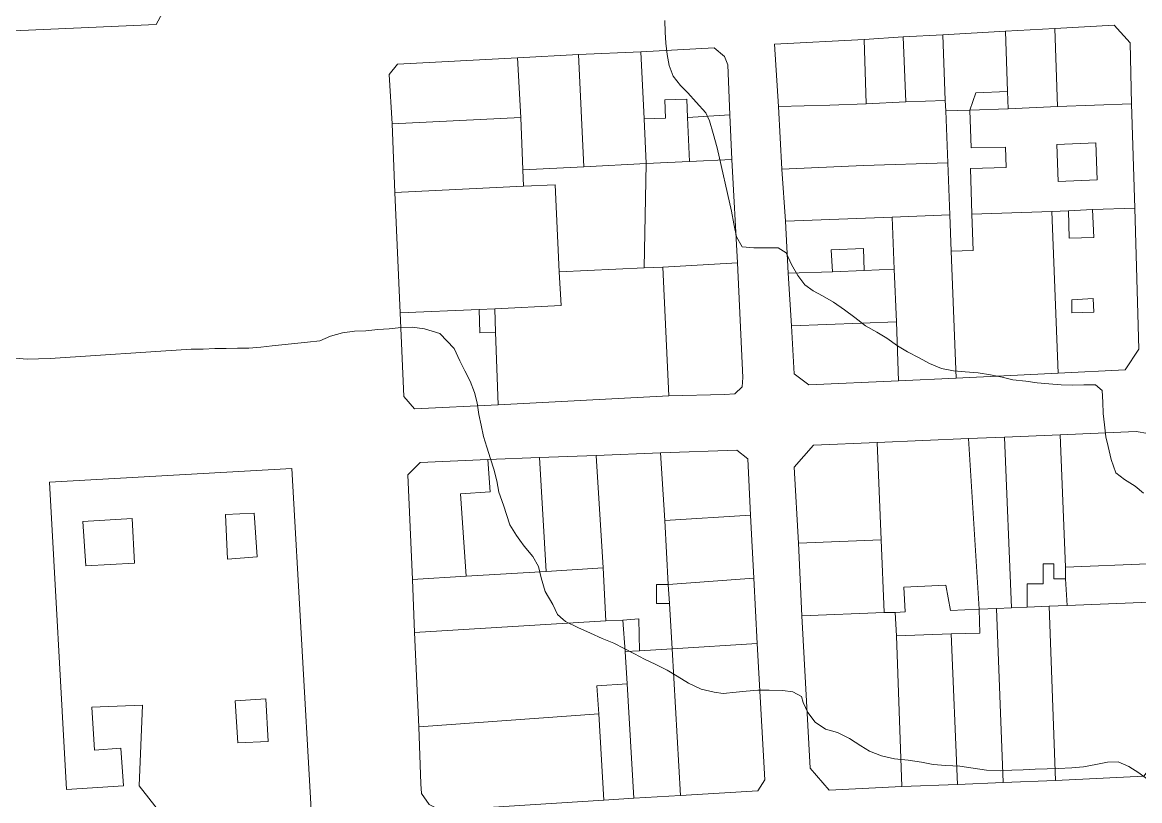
# Model space of a CAD drawing. Header units: kilometres. Extents: x 1172066 to 1174183, y 1051619 to 1053209.
# Drawn here: x 1173009.6 to 1173213.4, y 1052289.6 to 1052431.5 of the extents above; entities that cross this region are included whole.
import ezdxf

# ---------------------------------------------------------------- set-up
doc = ezdxf.new("R2010")
doc.units = ezdxf.units.KM
doc.header["$MEASUREMENT"] = 0
doc.layers.add('edificios', color=44, linetype='Continuous', lineweight=5)
doc.layers.add('terreno', color=7, linetype='Continuous')

msp = doc.modelspace()

# ---------------------------------------------------------------- linework, layer by layer
at = {"layer": 'edificios', "elevation": 50}
for points in [[(1173003.75, 1052429.75001), (1173001.625, 1052432.375), (1172998.875, 1052491.125), (1172999.75, 1052492.625), (1173031.375, 1052494.50001), (1173032.5, 1052492.75001), (1173035.125, 1052433.25001), (1173034, 1052431.125), (1173003.75, 1052429.75001)], [(1173197.875, 1052430.375), (1173208.75, 1052431.00001), (1173211.625, 1052427.75001), (1173211.875, 1052416.625), (1173198.375, 1052416.125), (1173197.875, 1052430.375)], [(1173163.125, 1052428.375), (1173170.25, 1052428.875), (1173170.75, 1052417.00001), (1173163.5, 1052416.625), (1173163.125, 1052428.375)], [(1173170.25, 1052428.875), (1173177.5, 1052429.25001), (1173177.875, 1052417.25001), (1173170.75, 1052417.00001), (1173170.25, 1052428.875)], [(1173177.5, 1052429.25001), (1173188.875, 1052429.875), (1173189.25, 1052418.875), (1173183.5, 1052418.625), (1173182.375, 1052415.50001), (1173178, 1052415.375), (1173177.875, 1052417.25001), (1173177.5, 1052429.25001)], [(1173188.875, 1052429.875), (1173197.875, 1052430.375), (1173198.375, 1052416.125), (1173189.375, 1052415.75001), (1173189.25, 1052418.875), (1173188.875, 1052429.875)], [(1173122.375, 1052426.125), (1173135.75, 1052426.875), (1173137.625, 1052425.25001), (1173138.25, 1052423.75001), (1173138.625, 1052414.625), (1173130.875, 1052414.125), (1173130.75, 1052417.50001), (1173126.75, 1052417.375), (1173126.875, 1052414.00001), (1173123, 1052413.875), (1173122.375, 1052426.125)], [(1173163.5, 1052416.625), (1173156.875, 1052416.375), (1173147.5, 1052416.125), (1173146.75, 1052427.50001), (1173163.125, 1052428.375), (1173163.5, 1052416.625)], [(1173100.5, 1052414.125), (1173077, 1052413.00001), (1173076.5, 1052422.00001), (1173078, 1052423.875), (1173099.875, 1052425.00001), (1173100.5, 1052414.125)], [(1173099.875, 1052425.00001), (1173111, 1052425.625), (1173112, 1052405.125), (1173100.875, 1052404.625), (1173100.5, 1052414.125), (1173099.875, 1052425.00001)], [(1173111, 1052425.625), (1173122.375, 1052426.125), (1173123, 1052413.875), (1173123.375, 1052405.75001), (1173112, 1052405.125), (1173111, 1052425.625)], [(1173189.375, 1052415.75001), (1173182.375, 1052415.50001), (1173183.5, 1052418.625), (1173189.25, 1052418.875), (1173189.375, 1052415.75001)], [(1173130.875, 1052414.125), (1173131.25, 1052406.125), (1173123.375, 1052405.75001), (1173123, 1052413.875), (1173126.875, 1052414.00001), (1173126.75, 1052417.375), (1173130.75, 1052417.50001), (1173130.875, 1052414.125)], [(1173177.875, 1052417.25001), (1173178, 1052415.375), (1173178.375, 1052405.875), (1173163, 1052405.375), (1173148.125, 1052404.75001), (1173147.5, 1052416.125), (1173156.875, 1052416.375), (1173163.5, 1052416.625), (1173170.75, 1052417.00001), (1173177.875, 1052417.25001)], [(1173211.875, 1052416.625), (1173212.5, 1052397.625), (1173204.75, 1052397.375), (1173200.375, 1052397.125), (1173197.375, 1052397.00001), (1173182.75, 1052396.50001), (1173182.5, 1052404.875), (1173189, 1052405.00001), (1173188.875, 1052408.75001), (1173182.625, 1052408.625), (1173182.375, 1052415.50001), (1173189.375, 1052415.75001), (1173198.375, 1052416.125), (1173211.875, 1052416.625)], [(1173138.625, 1052414.625), (1173139, 1052406.50001), (1173131.25, 1052406.125), (1173130.875, 1052414.125), (1173138.625, 1052414.625)], [(1173182.375, 1052415.50001), (1173182.625, 1052408.625), (1173188.875, 1052408.75001), (1173189, 1052405.00001), (1173182.5, 1052404.875), (1173182.75, 1052396.50001), (1173183, 1052389.875), (1173179, 1052389.75001), (1173178.75, 1052396.375), (1173178.375, 1052405.875), (1173178, 1052415.375), (1173182.375, 1052415.50001)], [(1173100.5, 1052414.125), (1173100.875, 1052404.625), (1173101, 1052401.625), (1173077.5, 1052400.50001), (1173077, 1052413.00001), (1173100.5, 1052414.125)], [(1173198.5, 1052402.50001), (1173205.625, 1052402.75001), (1173205.375, 1052409.50001), (1173198.25, 1052409.25001), (1173198.5, 1052402.50001)], [(1173198.5, 1052402.50001), (1173198.25, 1052409.25001), (1173205.375, 1052409.50001), (1173205.625, 1052402.75001), (1173198.5, 1052402.50001)], [(1173139, 1052406.50001), (1173140, 1052387.625), (1173126.375, 1052386.875), (1173123, 1052386.75001), (1173123.375, 1052405.75001), (1173131.25, 1052406.125), (1173139, 1052406.50001)], [(1173123.375, 1052405.75001), (1173123, 1052386.75001), (1173107.5, 1052386.00001), (1173106.75, 1052401.875), (1173101, 1052401.625), (1173100.875, 1052404.625), (1173112, 1052405.125), (1173123.375, 1052405.75001)], [(1173178.375, 1052405.875), (1173178.75, 1052396.375), (1173168.25, 1052396.00001), (1173148.75, 1052395.25001), (1173148.125, 1052404.75001), (1173163, 1052405.375), (1173178.375, 1052405.875)], [(1173101, 1052401.625), (1173106.75, 1052401.875), (1173107.5, 1052386.00001), (1173107.875, 1052379.875), (1173095.75, 1052379.25001), (1173092.875, 1052379.125), (1173078.5, 1052378.50001), (1173077.5, 1052400.50001), (1173101, 1052401.625)], [(1173178.75, 1052396.375), (1173179, 1052389.75001), (1173179.875, 1052366.625), (1173169.375, 1052366.125), (1173169, 1052376.875), (1173168.625, 1052386.50001), (1173168.25, 1052396.00001), (1173178.75, 1052396.375)], [(1173197.375, 1052397.00001), (1173198.5, 1052367.50001), (1173179.875, 1052366.625), (1173179, 1052389.75001), (1173183, 1052389.875), (1173182.75, 1052396.50001), (1173197.375, 1052397.00001)], [(1173212.5, 1052397.625), (1173213.25, 1052371.875), (1173210.75, 1052368.125), (1173198.5, 1052367.50001), (1173197.375, 1052397.00001), (1173200.375, 1052397.125), (1173200.5, 1052392.125), (1173205, 1052392.25001), (1173204.75, 1052397.375), (1173212.5, 1052397.625)], [(1173204.75, 1052397.375), (1173205, 1052392.25001), (1173200.5, 1052392.125), (1173200.375, 1052397.125), (1173204.75, 1052397.375)], [(1173168.25, 1052396.00001), (1173168.625, 1052386.50001), (1173163.125, 1052386.25001), (1173163, 1052390.25001), (1173157.125, 1052390.00001), (1173157.375, 1052386.00001), (1173149.25, 1052385.75001), (1173148.75, 1052395.25001), (1173168.25, 1052396.00001)], [(1173163.125, 1052386.25001), (1173157.375, 1052386.00001), (1173157.125, 1052390.00001), (1173163, 1052390.25001), (1173163.125, 1052386.25001)], [(1173126.375, 1052386.875), (1173127.5, 1052363.375), (1173096.375, 1052361.75001), (1173095.875, 1052375.00001), (1173095.75, 1052379.25001), (1173107.875, 1052379.875), (1173107.5, 1052386.00001), (1173123, 1052386.75001), (1173126.375, 1052386.875)], [(1173140, 1052387.625), (1173141, 1052366.75001), (1173140.875, 1052365.00001), (1173139.5, 1052363.75001), (1173137.625, 1052363.625), (1173127.5, 1052363.375), (1173126.375, 1052386.875), (1173140, 1052387.625)], [(1173168.625, 1052386.50001), (1173169, 1052376.875), (1173149.875, 1052376.125), (1173149.25, 1052385.75001), (1173157.375, 1052386.00001), (1173163.125, 1052386.25001), (1173168.625, 1052386.50001)], [(1173201, 1052378.50001), (1173205, 1052378.625), (1173204.875, 1052381.125), (1173201, 1052380.875), (1173201, 1052378.50001)], [(1173201, 1052378.50001), (1173201, 1052380.875), (1173204.875, 1052381.125), (1173205, 1052378.625), (1173201, 1052378.50001)], [(1173092.875, 1052379.125), (1173093, 1052374.875), (1173095.875, 1052375.00001), (1173096.375, 1052361.75001), (1173081.125, 1052361.00001), (1173079.125, 1052363.25001), (1173078.5, 1052378.50001), (1173092.875, 1052379.125)], [(1173095.75, 1052379.25001), (1173095.875, 1052375.00001), (1173093, 1052374.875), (1173092.875, 1052379.125), (1173095.75, 1052379.25001)], [(1173169, 1052376.875), (1173169.375, 1052366.125), (1173153, 1052365.375), (1173150.375, 1052367.375), (1173149.875, 1052376.125), (1173169, 1052376.875)], [(1173165.5, 1052354.875), (1173182.125, 1052355.625), (1173184.125, 1052324.50001), (1173178.875, 1052324.25001), (1173178, 1052328.875), (1173170.375, 1052328.50001), (1173170.625, 1052324.00001), (1173168.75, 1052323.875), (1173166.75, 1052323.875), (1173166.25, 1052337.125), (1173165.5, 1052354.875)], [(1173182.125, 1052355.625), (1173188.75, 1052355.875), (1173190, 1052324.75001), (1173187.25, 1052324.625), (1173184.125, 1052324.50001), (1173182.125, 1052355.625)], [(1173188.75, 1052355.875), (1173198.875, 1052356.25001), (1173199.875, 1052332.125), (1173199.875, 1052330.00001), (1173197.75, 1052330.00001), (1173197.75, 1052332.75001), (1173195.75, 1052332.75001), (1173195.75, 1052329.125), (1173192.875, 1052329.125), (1173192.875, 1052324.875), (1173190, 1052324.75001), (1173188.75, 1052355.875)], [(1173198.875, 1052356.25001), (1173212.75, 1052356.875), (1173214.875, 1052356.50001), (1173216.375, 1052355.00001), (1173216.625, 1052353.00001), (1173217.75, 1052333.00001), (1173214.875, 1052332.75001), (1173199.875, 1052332.125), (1173198.875, 1052356.25001)], [(1173126, 1052353.00001), (1173139.875, 1052353.50001), (1173141.875, 1052351.875), (1173142.375, 1052341.625), (1173126.75, 1052340.625), (1173126, 1052353.00001)], [(1173166.25, 1052337.125), (1173151.125, 1052336.50001), (1173150.375, 1052350.375), (1173153.875, 1052354.375), (1173165.5, 1052354.875), (1173166.25, 1052337.125)], [(1173090.5, 1052330.50001), (1173080.75, 1052329.875), (1173079.875, 1052349.00001), (1173082.125, 1052351.25001), (1173094.5, 1052351.75001), (1173094.875, 1052345.875), (1173089.5, 1052345.50001), (1173090.5, 1052330.50001)], [(1173094.5, 1052351.75001), (1173103.875, 1052352.125), (1173105.125, 1052331.375), (1173090.5, 1052330.50001), (1173089.5, 1052345.50001), (1173094.875, 1052345.875), (1173094.5, 1052351.75001)], [(1173103.875, 1052352.125), (1173114.25, 1052352.50001), (1173115.5, 1052332.00001), (1173105.125, 1052331.375), (1173103.875, 1052352.125)], [(1173114.25, 1052352.50001), (1173126, 1052353.00001), (1173126.75, 1052340.625), (1173127.375, 1052329.00001), (1173125.25, 1052329.00001), (1173125.25, 1052325.50001), (1173127.625, 1052325.50001), (1173128.125, 1052317.25001), (1173122.125, 1052316.875), (1173122, 1052322.75001), (1173119.125, 1052322.50001), (1173116, 1052322.375), (1173115.5, 1052332.00001), (1173114.25, 1052352.50001)], [(1173035.5, 1052286.375), (1173030.875, 1052292.25001), (1173031.5, 1052307.00001), (1173022.25, 1052306.625), (1173022.75, 1052298.75001), (1173027.5, 1052299.125), (1173028, 1052292.25001), (1173017.625, 1052291.625), (1173014.5, 1052347.625), (1173058.75, 1052350.125), (1173062.25, 1052287.875), (1173035.5, 1052286.375)], [(1173021.125, 1052332.375), (1173030, 1052332.875), (1173029.625, 1052341.00001), (1173020.625, 1052340.50001), (1173021.125, 1052332.375)], [(1173021.125, 1052332.375), (1173020.625, 1052340.50001), (1173029.625, 1052341.00001), (1173030, 1052332.875), (1173021.125, 1052332.375)], [(1173047, 1052333.625), (1173052.375, 1052334.00001), (1173051.875, 1052342.00001), (1173046.625, 1052341.75001), (1173047, 1052333.625)], [(1173047, 1052333.625), (1173046.625, 1052341.75001), (1173051.875, 1052342.00001), (1173052.375, 1052334.00001), (1173047, 1052333.625)], [(1173142.375, 1052341.625), (1173143, 1052330.125), (1173127.375, 1052329.00001), (1173126.75, 1052340.625), (1173142.375, 1052341.625)], [(1173166.25, 1052337.125), (1173166.75, 1052323.875), (1173151.75, 1052323.25001), (1173151.125, 1052336.50001), (1173166.25, 1052337.125)], [(1173115.5, 1052332.00001), (1173116, 1052322.375), (1173081.125, 1052320.25001), (1173080.75, 1052329.875), (1173090.5, 1052330.50001), (1173105.125, 1052331.375), (1173115.5, 1052332.00001)], [(1173199.875, 1052330.00001), (1173200.125, 1052325.125), (1173196.875, 1052325.00001), (1173192.875, 1052324.875), (1173192.875, 1052329.125), (1173195.75, 1052329.125), (1173195.75, 1052332.75001), (1173197.75, 1052332.75001), (1173197.75, 1052330.00001), (1173199.875, 1052330.00001)], [(1173214.875, 1052332.75001), (1173215.25, 1052325.75001), (1173200.125, 1052325.125), (1173199.875, 1052330.00001), (1173199.875, 1052332.125), (1173214.875, 1052332.75001)], [(1173127.625, 1052325.50001), (1173125.25, 1052325.50001), (1173125.25, 1052329.00001), (1173127.375, 1052329.00001), (1173127.625, 1052325.50001)], [(1173143, 1052330.125), (1173143.625, 1052318.25001), (1173128.125, 1052317.25001), (1173127.625, 1052325.50001), (1173127.375, 1052329.00001), (1173143, 1052330.125)], [(1173184.125, 1052324.50001), (1173184.25, 1052320.125), (1173179, 1052320.00001), (1173169, 1052319.625), (1173168.75, 1052323.875), (1173170.625, 1052324.00001), (1173170.375, 1052328.50001), (1173178, 1052328.875), (1173178.875, 1052324.25001), (1173184.125, 1052324.50001)], [(1173196.875, 1052325.00001), (1173198, 1052293.25001), (1173188.5, 1052292.875), (1173187.25, 1052324.625), (1173190, 1052324.75001), (1173192.875, 1052324.875), (1173196.875, 1052325.00001)], [(1173215.25, 1052325.75001), (1173216.75, 1052297.375), (1173214.125, 1052294.00001), (1173198, 1052293.25001), (1173196.875, 1052325.00001), (1173200.125, 1052325.125), (1173215.25, 1052325.75001)], [(1173122.125, 1052316.875), (1173119.5, 1052316.75001), (1173119.125, 1052322.50001), (1173122, 1052322.75001), (1173122.125, 1052316.875)], [(1173168.75, 1052323.875), (1173169, 1052319.625), (1173170, 1052292.125), (1173156.75, 1052291.50001), (1173153.25, 1052295.50001), (1173151.75, 1052323.25001), (1173166.75, 1052323.875), (1173168.75, 1052323.875)], [(1173187.25, 1052324.625), (1173188.5, 1052292.875), (1173180.125, 1052292.50001), (1173179, 1052320.00001), (1173184.25, 1052320.125), (1173184.125, 1052324.50001), (1173187.25, 1052324.625)], [(1173119.125, 1052322.50001), (1173119.5, 1052316.75001), (1173119.875, 1052310.875), (1173114.375, 1052310.50001), (1173114.75, 1052305.375), (1173081.875, 1052303.00001), (1173081.125, 1052320.25001), (1173116, 1052322.375), (1173119.125, 1052322.50001)], [(1173179, 1052320.00001), (1173180.125, 1052292.50001), (1173170, 1052292.125), (1173169, 1052319.625), (1173179, 1052320.00001)], [(1173128.125, 1052317.25001), (1173129.625, 1052290.50001), (1173121.125, 1052290.00001), (1173119.875, 1052310.875), (1173119.5, 1052316.75001), (1173122.125, 1052316.875), (1173128.125, 1052317.25001)], [(1173143.625, 1052318.25001), (1173145, 1052293.375), (1173143.75, 1052291.375), (1173129.625, 1052290.50001), (1173128.125, 1052317.25001), (1173143.625, 1052318.25001)], [(1173119.875, 1052310.875), (1173121.125, 1052290.00001), (1173115.625, 1052289.625), (1173114.75, 1052305.375), (1173114.375, 1052310.50001), (1173119.875, 1052310.875)], [(1173048.875, 1052300.125), (1173054.375, 1052300.375), (1173054, 1052308.125), (1173048.375, 1052307.75001), (1173048.875, 1052300.125)], [(1173048.875, 1052300.125), (1173048.375, 1052307.75001), (1173054, 1052308.125), (1173054.375, 1052300.375), (1173048.875, 1052300.125)], [(1173114.75, 1052305.375), (1173115.625, 1052289.625), (1173085.875, 1052287.75001), (1173083.75, 1052288.875), (1173082.375, 1052290.875), (1173082.25, 1052292.625), (1173081.875, 1052303.00001), (1173114.75, 1052305.375)]]:
    msp.add_lwpolyline(points, dxfattribs=at)
at = {"layer": 'terreno', "lineweight": 0, "ltscale": 2090}
for points, elevation in [([(1173214.07137, 1052345.64192), (1173212.53642, 1052346.90291), (1173210.59375, 1052348.1), (1173209.05882, 1052349.36098), (1173208.20748, 1052351.79821), (1173207.64867, 1052354.12377), (1173207.21431, 1052355.92488), (1173206.94932, 1052358.07981), (1173206.74459, 1052360.17699), (1173206.65615, 1052362.21673), (1173206.56716, 1052364.37346), (1173205.3273, 1052365.40578), (1173203.16931, 1052365.3748), (1173201.0693, 1052365.34407), (1173199.02803, 1052365.37263), (1173196.80795, 1052365.57437), (1173194.70587, 1052365.77665), (1173192.60153, 1052366.03792), (1173190.26518, 1052366.29614), (1173188.27474, 1052366.79194), (1173186.16859, 1052367.22822), (1173183.94669, 1052367.60498), (1173181.55288, 1052367.7449), (1173179.3918, 1052367.94691), (1173177.22664, 1052368.38192), (1173175.05533, 1052369.28392), (1173173.17446, 1052370.3073), (1173171.00034, 1052371.3833), (1173169.17594, 1052372.52393), (1173167.23145, 1052373.89601), (1173165.40732, 1052374.97765), (1173163.34866, 1052376.17221), (1173161.40163, 1052377.66128), (1173159.51489, 1052379.09165), (1173157.51141, 1052380.46247), (1173155.51201, 1052381.6003), (1173153.80642, 1052382.56745), (1173152.27429, 1052383.65344), (1173151.02447, 1052385.32677), (1173149.88701, 1052387.35264), (1173148.86529, 1052389.43705), (1173147.45197, 1052390.35056), (1173145.1767, 1052390.37603), (1173143.01844, 1052390.40305), (1173140.85862, 1052390.54606), (1173139.83999, 1052392.39846), (1173139.33891, 1052394.78231), (1173138.89739, 1052397.05142), (1173136.27965, 1052408.62106), (1173135.6005, 1052411.23609), (1173134.9257, 1052413.55913), (1173134.26295, 1052415.00816), (1173132.48477, 1052416.96506), (1173130.94395, 1052418.63503), (1173129.64173, 1052419.9571), (1173128.27463, 1052421.68788), (1173127.54646, 1052423.66064), (1173127.16728, 1052425.63802), (1173126.96283, 1052427.6762), (1173126.81738, 1052429.71567), (1173126.78666, 1052431.81566)], 20), ([(1173214.88399, 1052293.44718), (1173213.23333, 1052294.64862), (1173211.40893, 1052295.78827), (1173209.47187, 1052296.63536), (1173207.48888, 1052296.60617), (1173205.39576, 1052296.16846), (1173203.12665, 1052295.72693), (1173201.02946, 1052295.52121), (1173198.52273, 1052295.4266), (1173196.483, 1052295.33915), (1173194.325, 1052295.30816), (1173192.11054, 1052295.15891), (1173190.06954, 1052295.12946), (1173187.91309, 1052294.98147), (1173185.46127, 1052295.12113), (1173183.00638, 1052295.49379), (1173180.55049, 1052295.86645), (1173178.04196, 1052295.94684), (1173175.70588, 1052296.14704), (1173173.59971, 1052296.58234), (1173171.14382, 1052296.95599), (1173168.63248, 1052297.21039), (1173166.29077, 1052297.76058), (1173164.12073, 1052298.6036), (1173162.53114, 1052299.5723), (1173160.47094, 1052300.88385), (1173158.2388, 1052301.9606), (1173156.07056, 1052302.62862), (1173154.18662, 1052303.88497), (1173152.81953, 1052305.61476), (1173151.97589, 1052307.46899), (1173151.66876, 1052308.57263), (1173150.13971, 1052309.42562), (1173148.21162, 1052309.6317), (1173145.81909, 1052309.71363), (1173143.71909, 1052309.68292), (1173141.62761, 1052309.53923), (1173139.76342, 1052309.33759), (1173137.42825, 1052309.12577), (1173135.73318, 1052309.33393), (1173133.39247, 1052309.88314), (1173131.10108, 1052311.01661), (1173128.98314, 1052312.26988), (1173127.15902, 1052313.35152), (1173124.98488, 1052314.42852), (1173123.0463, 1052315.39162), (1173121.2237, 1052316.35725), (1173119.34412, 1052317.32161), (1173117.46353, 1052318.28597), (1173115.35148, 1052319.13025), (1173113.17889, 1052320.09027), (1173110.88877, 1052321.16573), (1173108.65664, 1052322.24147), (1173108.20485, 1052322.6224), (1173107.17074, 1052323.49468), (1173106.32711, 1052325.34889), (1173104.96, 1052327.72972), (1173104.22439, 1052330.22648), (1173103.72794, 1052332.26132), (1173102.7103, 1052334.11274), (1173101.10866, 1052335.95645), (1173100.28738, 1052337.08472), (1173099.67948, 1052337.91896), (1173098.4853, 1052339.88456), (1173097.32579, 1052343.43743), (1173096.47376, 1052345.80565), (1173096.09404, 1052347.90003), (1173095.59732, 1052349.99287), (1173094.98642, 1052351.90917), (1173094.3137, 1052353.99919), (1173093.70252, 1052355.97349), (1173093.26408, 1052358.0086), (1173092.82789, 1052359.98571), (1173092.50491, 1052362.13936), (1173092.06926, 1052363.99946), (1173091.28054, 1052366.08795), (1173090.26291, 1052367.93937), (1173089.35228, 1052369.79227), (1173088.33701, 1052371.99471), (1173085.73816, 1052374.73487), (1173082.919, 1052375.59087), (1173080.6974, 1052375.90861), (1173078.65766, 1052375.82117), (1173076.50248, 1052375.61518), (1173074.40401, 1052375.46845), (1173072.19082, 1052375.2612), (1173070.1501, 1052375.17274), (1173067.93818, 1052374.90749), (1173065.78888, 1052374.2935), (1173063.81767, 1052373.44832), (1173061.60475, 1052373.18307), (1173055.14046, 1052372.5061), (1173053.04353, 1052372.24237), (1173050.88808, 1052372.09439), (1173048.78808, 1052372.06366), (1173046.74708, 1052372.03422), (1173044.64809, 1052372.00449), (1173042.54936, 1052371.91578), (1173040.33336, 1052371.88351), (1173014.63461, 1052370.16945), (1173012.53461, 1052370.13972), (1173010.49489, 1052370.05128), (1173008.17774, 1052370.26458)], 30)]:
    msp.add_lwpolyline(points, dxfattribs=dict(at, elevation=elevation))

doc.saveas('drawing.dxf')
